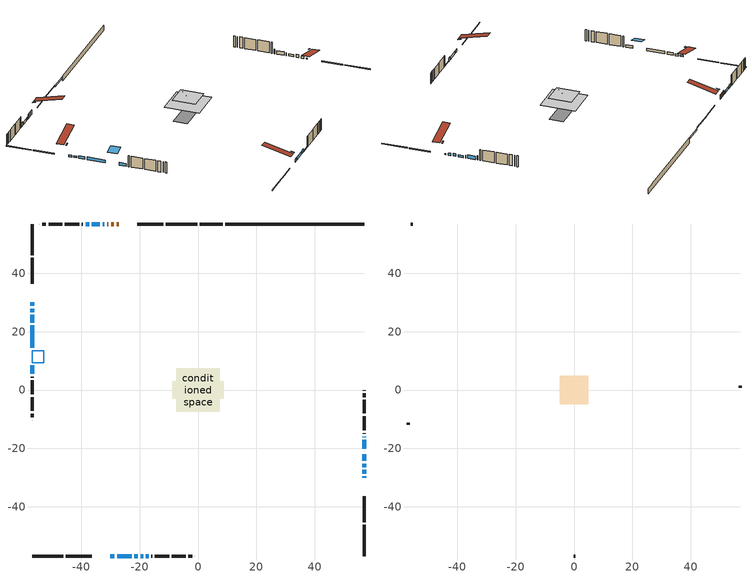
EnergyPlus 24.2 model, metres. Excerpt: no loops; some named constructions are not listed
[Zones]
conditioned space
 floor outside (Floor1 construction): -2.76,-2.76 -2.76,2.76 2.76,2.76 2.76,-2.76 z0.13
 floor outside (Floor2 construction): -1.02,-1.02 -1.02,1.02 1.02,1.02 1.02,-1.02 z0.13
 floor adiabatic (Floor6 construction): -1.17,-1.17 -1.17,1.17 1.17,1.17 1.17,-1.17 z0.13
 floor adiabatic (AdiabaticFloorConstruction): -7.45,-7.45 -7.45,7.45 7.45,7.45 7.45,-7.45 z2.57
 floor foundation (Slab1 construction): -8.88,-3 -8.88,3 8.88,3 8.88,-3 z-2.23
 floor foundation (Slab2 construction): -1.17,-1.17 -1.17,1.17 1.17,1.17 1.17,-1.17 z-0.59
 floor foundation (Slab3 construction): -2.16,-2.16 -2.16,2.16 2.16,2.16 2.16,-2.16 z0
 wall outside (RimJoist1 construction): -0.3,56.88 -10.99,56.88 / -56.88,-56.88 -46.19,-56.88 / -56.88,56.88 -56.88,46.19 / 56.88,-56.88 56.88,-46.19 z0.13:0.43
 wall outside (RimJoist2 construction): -11.92,56.88 -20.83,56.88 / -45.26,-56.88 -36.35,-56.88 / -56.88,45.26 -56.88,36.35 / 56.88,-45.26 56.88,-36.35 z0.13:0.43
 wall outside (AdiabaticWallConstruction 1): -27.12,56.88 -27.92,56.88 / -28.85,56.88 -29.75,56.88 / -30.68,56.88 -31.15,56.88 z0.13:2.16
 wall outside (AdiabaticWallConstruction): 56.88,-30.06 56.88,-29.55 z0.13:0.51; -56.88,30.06 -56.88,28.84 / -56.88,27.91 -56.88,26.69 z0.13:0.89; -30.06,-56.88 -28.66,-56.88 / 56.88,-26.48 56.88,-25.25 / 56.88,-21.16 56.88,-21.08 / -32.07,56.88 -32.68,56.88 / -56.88,25.77 -56.88,23.11 / -56.88,22.18 -56.88,14.46 / -27.73,-56.88 -22.77,-56.88 / -33.6,56.88 -36.36,56.88 / -56.88,8.43 -56.88,5.51 z0.13:1.35; 56.88,-28.62 56.88,-27.4 z0.13:1.05; 56.88,-24.33 56.88,-22.09 z0.13:1.07; -21.84,-56.88 -20.62,-56.88 / 56.88,-20.16 56.88,-17.11 z0.13:1.65; -19.69,-56.88 -18.77,-56.88 / -17.85,-56.88 -16.93,-56.88 z0.13:0.49; -37.29,56.88 -38.54,56.88 z0.13:1.68; 56.88,-16.18 56.88,-16 z0.13:2.11
 wall outside (Wall1 construction): -39.47,56.88 -39.79,56.88 / -16,-56.88 -15.68,-56.88 / -56.88,4.58 -56.88,4.26 / 56.88,-15.07 56.88,-14.75 z0.13:5.01
 wall outside (Wall2 construction): -40.72,56.88 -45.58,56.88 / -14.75,-56.88 -9.89,-56.88 / -56.88,3.33 -56.88,-1.54 / 56.88,-13.82 56.88,-8.96 z0.13:5.01
 wall outside (Wall3 construction): -46.51,56.88 -51.2,56.88 / -8.96,-56.88 -4.27,-56.88 / -56.88,-2.47 -56.88,-7.15 / 56.88,-8.03 56.88,-3.34 z0.13:5.01
 wall outside (Wall4 construction): -52.12,56.88 -53.42,56.88 / -3.35,-56.88 -2.05,-56.88 / -56.88,-8.08 -56.88,-9.38 / 56.88,-2.42 56.88,-1.12 z0.13:5.01
 wall outside (Wall5 construction): -54.35,56.88 -54.37,56.88 / -1.12,-56.88 -1.1,-56.88 / -56.88,-10.31 -56.88,-10.33 / 56.88,-0.19 56.88,-0.17 z0.13:5.01
 wall foundation (FoundationWall1 construction): 9.33,56.88,-2.23 9.33,56.88,0.13 52.12,56.88,0.13 52.12,56.88,-0.01 56.88,56.88,-0.01 56.88,56.88,-2.23
 wall foundation (FoundationWall2 construction): 8.4,56.88 0.63,56.88 z-0.59:0.07
 window (WindowConstruction 16): 56.88,-30.06 56.88,-29.55 z0.13:0.51
 window (WindowConstruction 6): -56.88,30.06 -56.88,28.84 z0.13:0.89
 window (WindowConstruction 7): -56.88,27.91 -56.88,26.69 z0.13:0.89
 window (WindowConstruction 8): -30.06,-56.88 -28.66,-56.88 z0.13:1.35
 window (WindowConstruction 9): 56.88,-28.62 56.88,-27.4 z0.13:1.04
 window (WindowConstruction 10): 56.88,-26.47 56.88,-25.26 z0.13:1.35
 window (WindowConstruction 11): 56.88,-24.33 56.88,-22.09 z0.13:1.07
 window (WindowConstruction 12): 56.88,-21.16 56.88,-21.09 z0.13:1.35
 window (WindowConstruction 17): -32.07,56.88 -32.68,56.88 z0.13:1.35
 window (WindowConstruction): -56.88,25.76 -56.88,23.11 z0.13:1.35
 window (WindowConstruction 13): -56.88,22.18 -56.88,14.46 z0.13:1.35
 window (WindowConstruction 14): -27.73,-56.88 -22.77,-56.88 z0.13:1.35
 window (WindowConstruction 15): -33.61,56.88 -36.36,56.88 z0.13:1.35
 window (WindowConstruction 1): -56.88,8.43 -56.88,5.51 z0.13:1.35
 window (WindowConstruction 2): -21.84,-56.88 -20.62,-56.88 z0.13:1.65
 window (WindowConstruction 18): -19.69,-56.88 -18.78,-56.88 z0.13:0.49
 window (WindowConstruction 19): -17.85,-56.88 -16.93,-56.88 z0.13:0.49
 window (WindowConstruction 3): -37.29,56.88 -38.54,56.88 z0.13:1.68
 window (WindowConstruction 4): 56.88,-20.16 56.88,-17.11 z0.13:1.65
 window (WindowConstruction 5): 56.88,-16.18 56.88,-16 z0.13:2.11
 door (Door): -27.12,56.88 -27.92,56.88 z0.13:2.16
 door (Door 1): -28.85,56.88 -29.75,56.88 z0.13:2.16
 door (Door 2): -30.68,56.88 -31.15,56.88 z0.13:2.16
 ceiling adiabatic (AdiabaticFloorConstruction): 7.45,-7.45 7.45,7.45 -7.45,7.45 -7.45,-7.45 z2.57
 roof outside (Roof4 construction): -26.19,56.88,5.01 -26.19,55.53,5.34 -25.84,55.53,5.34 -25.84,56.88,5.01; -30.99,-56.88,5.01 -30.99,-55.53,5.34 -31.34,-55.53,5.34 -31.34,-56.88,5.01; -56.88,30.99,5.01 -55.53,30.99,5.34 -55.53,31.34,5.34 -56.88,31.34,5.01; 56.88,-30.99,5.01 55.53,-30.99,5.34 55.53,-31.34,5.34 56.88,-31.34,5.01
 roof outside (AdiabaticRoofConstruction): -56.88,9.36,5.01 -52.83,9.36,6.02 -52.83,13.53,6.02 -56.88,13.53,5.01
 skylight (SkylightConstruction): -56.88,9.36,5.01 -52.83,9.36,6.02 -52.83,13.53,6.02 -56.88,13.53,5.01
attic - vented
 floor to conditioned space (Floor3 construction Reversed): -4.93,-4.93 -4.93,4.93 4.93,4.93 4.93,-4.93 z5.01
 floor to conditioned space (Floor4 construction Reversed): -1.02,-1.02 -1.02,1.02 1.02,1.02 1.02,-1.02 z5.01
 floor to conditioned space (Floor5 construction Reversed): -3.63,-3.63 -3.63,3.63 3.63,3.63 3.63,-3.63 z5.01
 wall outside (Wall6 construction): -55.3,56.88 -55.95,56.88 / -0.17,-56.88 0.48,-56.88 / -56.88,-11.26 -56.88,-11.91 / 56.88,0.76 56.88,1.41 z0.13:5.01
 roof outside (Roof1 construction): -24.91,56.88,5.01 -24.91,44.65,8.06 -21.76,44.65,8.06 -21.76,56.88,5.01; -32.27,-56.88,5.01 -32.27,-44.65,8.06 -35.42,-44.65,8.06 -35.42,-56.88,5.01; -56.88,32.27,5.01 -44.65,32.27,8.06 -44.65,35.42,8.06 -56.88,35.42,5.01; 56.88,-32.27,5.01 44.65,-32.27,8.06 44.65,-35.42,8.06 56.88,-35.42,5.01
[Schedule:Day:Interval]
clothes dryer exhaust 0 schedule day: No, 01:00, 0.123457, 02:00, 0.0740741, 03:00, 0.0493827, 04:00, 0.0246914, 05:00, 0.0493827, 06:00, 0.0740741, 07:00, 0.197531, 08:00, 0.395062, 09:00, 0.592593, 10:00, 0.839506, 11:00, 0.962963, 12:00, 1, 13:00, 0.91358, 14:00, 0.82716, 15:00, 0.716049, 16:00, 0.753086, 17:00, 0.679012, 18:00, 0.666667, 20:00, 0.62963, 21:00, 0.641975, 22:00, 0.666667, 23:00, 0.54321, 24:00, 0.296296
clothes dryer exhaust 0 schedule default day; cooling season schedule day; cooling season schedule day 2; cooling season schedule default day; exterior lighting schedule default day; natural vent schedule default day: No, 24:00, 0
cooling season schedule day 1: No, 24:00, 1
exterior lighting schedule day 10: No, 01:00, 0.552381, 03:00, 0.510952, 05:00, 0.483333, 06:00, 0.538571, 07:00, 0.607619, 08:00, 0.56619, 09:00, 0.428095, 10:00, 0.345238, 12:00, 0.331429, 13:00, 0.345238, 14:00, 0.386667, 15:00, 0.414286, 16:00, 0.483333, 17:00, 0.607619, 18:00, 0.773333, 19:00, 0.88381, 20:00, 0.939048, 21:00, 0.966667, 22:00, 0.897619, 23:00, 0.773333, 24:00, 0.649048
exterior lighting schedule day 11: No, 01:00, 0.571429, 03:00, 0.528571, 05:00, 0.5, 06:00, 0.557143, 07:00, 0.628571, 08:00, 0.585714, 09:00, 0.442857, 10:00, 0.357143, 12:00, 0.342857, 13:00, 0.357143, 14:00, 0.4, 15:00, 0.428571, 16:00, 0.5, 17:00, 0.628571, 18:00, 0.8, 19:00, 0.914286, 20:00, 0.971429, 21:00, 1, 22:00, 0.928571, 23:00, 0.8, 24:00, 0.671429
exterior lighting schedule day 7: No, 01:00, 0.419048, 03:00, 0.387619, 05:00, 0.366667, 06:00, 0.408571, 07:00, 0.460952, 08:00, 0.429524, 09:00, 0.324762, 10:00, 0.261905, 12:00, 0.251429, 13:00, 0.261905, 14:00, 0.293333, 15:00, 0.314286, 16:00, 0.366667, 17:00, 0.460952, 18:00, 0.586667, 19:00, 0.670476, 20:00, 0.712381, 21:00, 0.733333, 22:00, 0.680952, 23:00, 0.586667, 24:00, 0.492381
exterior lighting schedule day 8: No, 01:00, 0.466667, 03:00, 0.431667, 05:00, 0.408333, 06:00, 0.455, 07:00, 0.513333, 08:00, 0.478333, 09:00, 0.361667, 10:00, 0.291667, 12:00, 0.28, 13:00, 0.291667, 14:00, 0.326667, 15:00, 0.35, 16:00, 0.408333, 17:00, 0.513333, 18:00, 0.653333, 19:00, 0.746667, 20:00, 0.793333, 21:00, 0.816667, 22:00, 0.758333, 23:00, 0.653333, 24:00, 0.548333
exterior lighting schedule day 9: No, 01:00, 0.509524, 03:00, 0.47131, 05:00, 0.445833, 06:00, 0.496786, 07:00, 0.560476, 08:00, 0.522262, 09:00, 0.394881, 10:00, 0.318452, 12:00, 0.305714, 13:00, 0.318452, 14:00, 0.356667, 15:00, 0.382143, 16:00, 0.445833, 17:00, 0.560476, 18:00, 0.713333, 19:00, 0.815238, 20:00, 0.86619, 21:00, 0.891667, 22:00, 0.827976, 23:00, 0.713333, 24:00, 0.59869
[Schedule:Week:Daily]
clothes dryer exhaust 0 schedule Week Rule - Jan1-Dec31: clothes dryer exhaust 0 schedule day, clothes dryer exhaust 0 schedule day, clothes dryer exhaust 0 schedule day, clothes dryer exhaust 0 schedule day, clothes dryer exhaust 0 schedule day, clothes dryer exhaust 0 schedule day, clothes dryer exhaust 0 schedule day, clothes dryer exhaust 0 schedule default day, clothes dryer exhaust 0 schedule default day, clothes dryer exhaust 0 schedule default day, clothes dryer exhaust 0 schedule default day, clothes dryer exhaust 0 schedule default day
cooling season schedule Week Rule - Jan1-May26: cooling season schedule day, cooling season schedule day, cooling season schedule day, cooling season schedule day, cooling season schedule day, cooling season schedule day, cooling season schedule day, cooling season schedule default day, cooling season schedule default day, cooling season schedule default day, cooling season schedule default day, cooling season schedule default day
cooling season schedule Week Rule - May27-Jun2: cooling season schedule day, cooling season schedule day, cooling season schedule day, cooling season schedule day, cooling season schedule day, cooling season schedule day 1, cooling season schedule day 1, cooling season schedule default day, cooling season schedule default day, cooling season schedule default day, cooling season schedule default day, cooling season schedule default day
cooling season schedule Week Rule - Jun3-Aug25: cooling season schedule day 1, cooling season schedule day 1, cooling season schedule day 1, cooling season schedule day 1, cooling season schedule day 1, cooling season schedule day 1, cooling season schedule day 1, cooling season schedule default day, cooling season schedule default day, cooling season schedule default day, cooling season schedule default day, cooling season schedule default day
cooling season schedule Week Rule - Aug26-Sep1: cooling season schedule day 1, cooling season schedule day 1, cooling season schedule day 1, cooling season schedule day 1, cooling season schedule day 1, cooling season schedule day 1, cooling season schedule day 2, cooling season schedule default day, cooling season schedule default day, cooling season schedule default day, cooling season schedule default day, cooling season schedule default day
cooling season schedule Week Rule - Sep2-Dec31: cooling season schedule day 2, cooling season schedule day 2, cooling season schedule day 2, cooling season schedule day 2, cooling season schedule day 2, cooling season schedule day 2, cooling season schedule day 2, cooling season schedule default day, cooling season schedule default day, cooling season schedule default day, cooling season schedule default day, cooling season schedule default day
exterior lighting schedule Week Rule - Aug26-Sep1: exterior lighting schedule day 7, exterior lighting schedule day 7, exterior lighting schedule day 7, exterior lighting schedule day 7, exterior lighting schedule day 7, exterior lighting schedule day 7, exterior lighting schedule day 8, exterior lighting schedule default day, exterior lighting schedule default day, exterior lighting schedule default day, exterior lighting schedule default day, exterior lighting schedule default day
exterior lighting schedule Week Rule - Sep2-Sep29: exterior lighting schedule day 8, exterior lighting schedule day 8, exterior lighting schedule day 8, exterior lighting schedule day 8, exterior lighting schedule day 8, exterior lighting schedule day 8, exterior lighting schedule day 8, exterior lighting schedule default day, exterior lighting schedule default day, exterior lighting schedule default day, exterior lighting schedule default day, exterior lighting schedule default day
exterior lighting schedule Week Rule - Sep30-Oct6: exterior lighting schedule day 8, exterior lighting schedule day 9, exterior lighting schedule day 9, exterior lighting schedule day 9, exterior lighting schedule day 9, exterior lighting schedule day 9, exterior lighting schedule day 9, exterior lighting schedule default day, exterior lighting schedule default day, exterior lighting schedule default day, exterior lighting schedule default day, exterior lighting schedule default day
exterior lighting schedule Week Rule - Oct7-Oct27: exterior lighting schedule day 9, exterior lighting schedule day 9, exterior lighting schedule day 9, exterior lighting schedule day 9, exterior lighting schedule day 9, exterior lighting schedule day 9, exterior lighting schedule day 9, exterior lighting schedule default day, exterior lighting schedule default day, exterior lighting schedule default day, exterior lighting schedule default day, exterior lighting schedule default day
exterior lighting schedule Week Rule - Oct28-Nov3: exterior lighting schedule day 9, exterior lighting schedule day 9, exterior lighting schedule day 9, exterior lighting schedule day 9, exterior lighting schedule day 10, exterior lighting schedule day 10, exterior lighting schedule day 10, exterior lighting schedule default day, exterior lighting schedule default day, exterior lighting schedule default day, exterior lighting schedule default day, exterior lighting schedule default day
exterior lighting schedule Week Rule - Nov4-Nov24: exterior lighting schedule day 10, exterior lighting schedule day 10, exterior lighting schedule day 10, exterior lighting schedule day 10, exterior lighting schedule day 10, exterior lighting schedule day 10, exterior lighting schedule day 10, exterior lighting schedule default day, exterior lighting schedule default day, exterior lighting schedule default day, exterior lighting schedule default day, exterior lighting schedule default day
exterior lighting schedule Week Rule - Nov25-Dec1: exterior lighting schedule day 10, exterior lighting schedule day 10, exterior lighting schedule day 10, exterior lighting schedule day 10, exterior lighting schedule day 10, exterior lighting schedule day 10, exterior lighting schedule day 11, exterior lighting schedule default day, exterior lighting schedule default day, exterior lighting schedule default day, exterior lighting schedule default day, exterior lighting schedule default day
exterior lighting schedule Week Rule - Dec2-Dec31: exterior lighting schedule day 11, exterior lighting schedule day 11, exterior lighting schedule day 11, exterior lighting schedule day 11, exterior lighting schedule day 11, exterior lighting schedule day 11, exterior lighting schedule day 11, exterior lighting schedule default day, exterior lighting schedule default day, exterior lighting schedule default day, exterior lighting schedule default day, exterior lighting schedule default day
natural vent schedule Week Rule - Jan1-Dec31: natural vent schedule default day, natural vent schedule default day, natural vent schedule default day, natural vent schedule default day, natural vent schedule default day, natural vent schedule default day, natural vent schedule default day, natural vent schedule default day, natural vent schedule default day, natural vent schedule default day, natural vent schedule default day, natural vent schedule default day
[Schedule:Year]
clothes dryer exhaust 0 schedule: clothes dryer exhaust 0 schedule Week Rule - Jan1-Dec31, 1, 1, 12, 31
cooling season schedule: cooling season schedule Week Rule - Jan1-May26, 1, 1, 5, 26, cooling season schedule Week Rule - May27-Jun2, 5, 27, 6, 2, cooling season schedule Week Rule - Jun3-Aug25, 6, 3, 8, 25, cooling season schedule Week Rule - Aug26-Sep1, 8, 26, 9, 1, cooling season schedule Week Rule - Sep2-Dec31, 9, 2, 12, 31
natural vent schedule: natural vent schedule Week Rule - Jan1-Dec31, 1, 1, 12, 31
